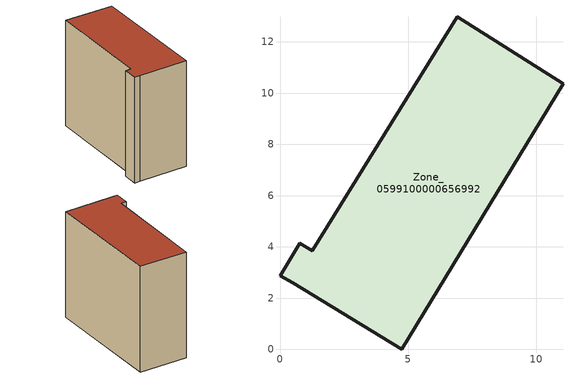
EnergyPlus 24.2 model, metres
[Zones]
Zone_0599100000656992
 floor ground (C_G): 0,2.88 0.77,4.15 1.26,3.85 6.9,12.98 11.04,10.36 4.75,0 0.49,2.6 z0
 wall outside (C_F): 4.75,0 11.04,10.36 6.9,12.98 1.26,3.85 0.77,4.15 0,2.88 0.49,2.6 4.75,0 z0:10.82
 roof outside (C_R): 0.77,4.15 0,2.88 0.49,2.6 4.75,0 11.04,10.36 6.9,12.98 1.26,3.85 z10.82
[BUILDING]
Pand.0599100000656992: North Axis=0; Terrain=City; Loads Convergence Tolerance Value=0.04; Temperature Convergence Tolerance Value=0.4; Solar Distribution=FullExterior; Maximum Number of Warmup Days=25; Minimum Number of Warmup Days=1
[Site:Location]
Rotterdam.The.Hague.AP_ZH_NLD Design_Conditions: Latitude=51.96; Longitude=4.45; Time Zone=1; Elevation=-4.5
[SITE:GROUNDTEMPERATURE:BUILDINGSURFACE]
18, 18, 18, 18, 18, 18, 18, 18, 18, 18, 18, 18
[MATERIAL] Thermal Absorptance=0.9; Solar Absorptance=0.7; Visible Absorptance=0.7
Name | Roughness | Thickness | Conductivity | Density | Specific Heat
G.TI.1946 | MediumSmooth | 0.15 | 1 | 540 | 1210
F.TI.1946 | Rough | 0.3 | 0.857143 | 1920 | 840
R.TI.1946 | MediumRough | 0.2 | 0.1 | 1500 | 1000
[CONSTRUCTION]
C_G: G.TI.1946
C_F: F.TI.1946
C_R: R.TI.1946
[ZONE]
Zone_0599100000656992: Type=1; Multiplier=1; Ceiling Height=Autocalculate; Volume=Autocalculate; Floor Area=autocalculate; Part of Total Floor Area=Yes
[ZONEINFILTRATION:DESIGNFLOWRATE]
Infil_Zone_0599100000656992: Zone or ZoneList or Space or SpaceList=Zone_0599100000656992; Schedule=AlwaysOn; Design Flow Rate Calculation Method=Flow/Area; Flow Rate per Floor Area=0.003; Constant Term Coefficient=1; Temperature Term Coefficient=0; Velocity Term Coefficient=0; Velocity Squared Term Coefficient=0
[HVACTEMPLATE:ZONE:IDEALLOADSAIRSYSTEM]
Zone_0599100000656992: Maximum Heating Supply Air Temperature=50; Minimum Cooling Supply Air Temperature=13; Maximum Heating Supply Air Humidity Ratio=0.0156; Minimum Cooling Supply Air Humidity Ratio=0.0077; Heating Limit=NoLimit; Cooling Limit=NoLimit; Dehumidification Control Type=ConstantSensibleHeatRatio; Cooling Sensible Heat Ratio=0.7; Dehumidification Setpoint=60; Humidification Control Type=None; Humidification Setpoint=30; Outdoor Air Method=None; Outdoor Air Flow Rate per Person=0.00944; Outdoor Air Flow Rate per Zone Floor Area=0; Outdoor Air Flow Rate per Zone=0; Demand Controlled Ventilation Type=None; Outdoor Air Economizer Type=NoEconomizer; Heat Recovery Type=None; Sensible Heat Recovery Effectiveness=0.7; Latent Heat Recovery Effectiveness=0.65
[ZONECONTROL:THERMOSTAT]
ThermostatControl_Zone_0599100000656992: Zone or ZoneList=Zone_0599100000656992; Control Type Schedule=DualSetpointControlType; Control 1=Thermostat_Zone_0599100000656992; Temperature Difference Between Cutout And Setpoint=0
[THERMOSTATSETPOINT:DUALSETPOINT]
Thermostat_Zone_0599100000656992: Heating Setpoint Temperature Schedule=HeatingSetpoint_Zone_0599100000656992; Cooling Setpoint Temperature Schedule=CoolingSetpoint_Zone_0599100000656992
[SCHEDULE:COMPACT]
HeatingSetpoint_Zone_0599100000656992: Through: 12/31, For: AllDays, Until: 24:00, 21
CoolingSetpoint_Zone_0599100000656992: Through: 12/31, For: AllDays, Until: 24:00, 24
DualSetpointControlType: Through: 12/31, For: AllDays, Until: 24:00, 4
AlwaysOn: Through: 12/31, For: AllDays, Until: 24:00, 1
